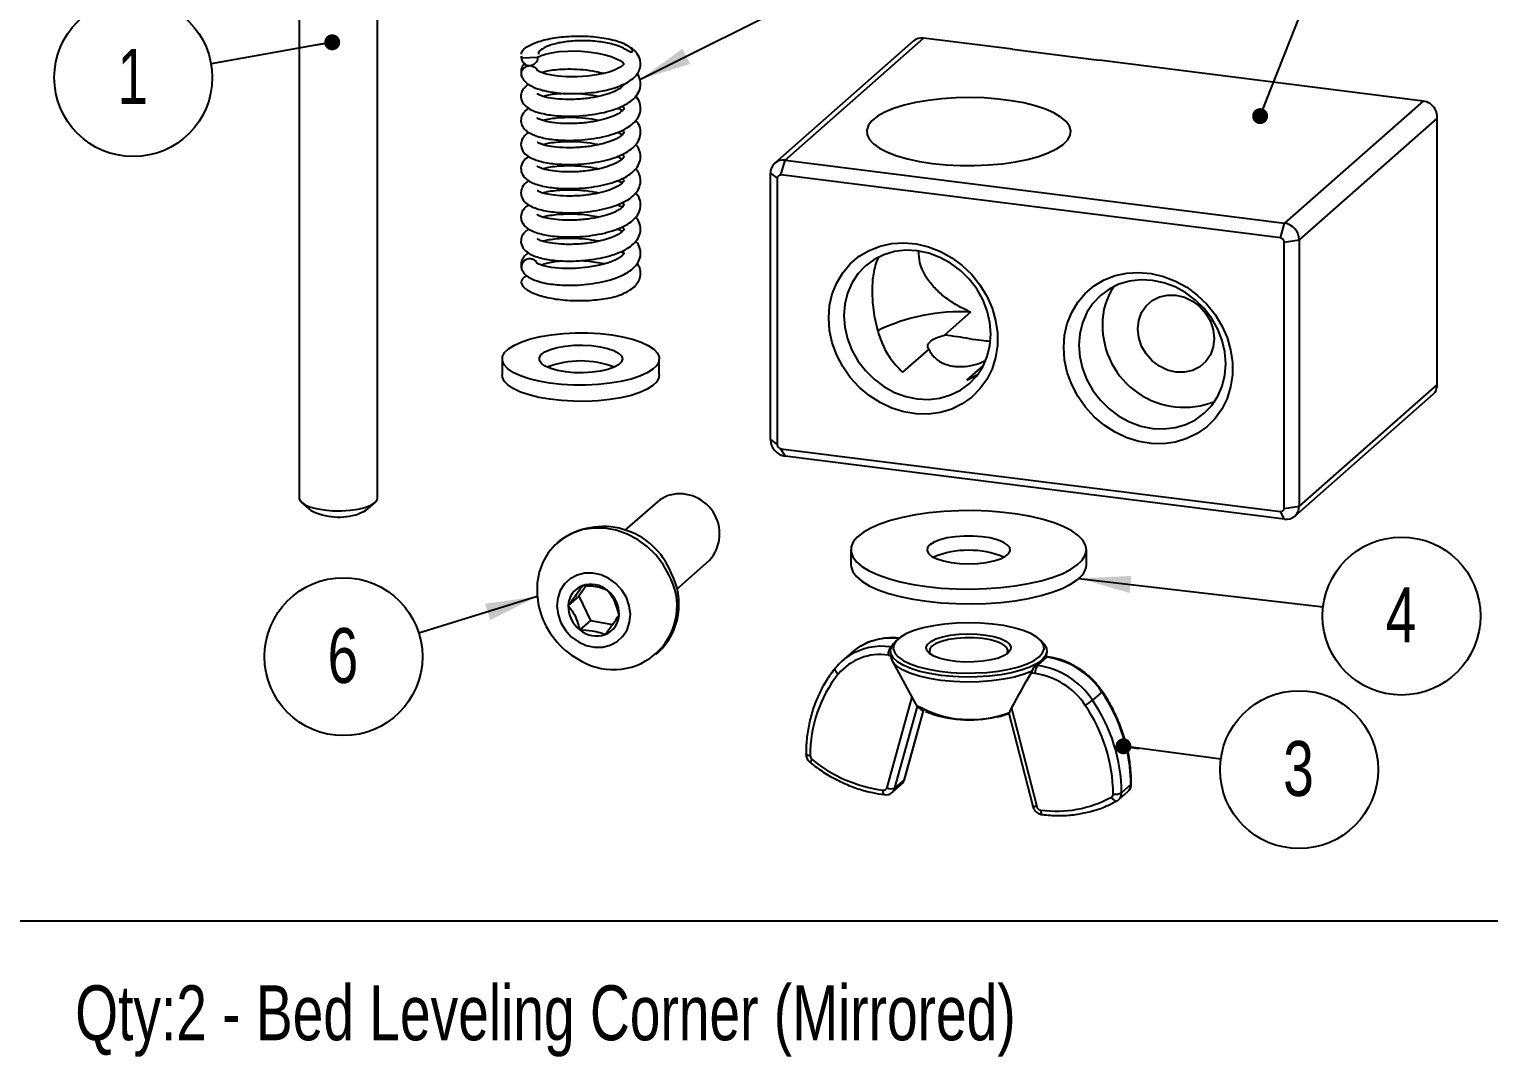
# Model space of a CAD drawing. Header units: millimetres. Extents: x 0 to 279, y 0 to 216.
# Drawn here: x 66.8 to 159.7, y 110.1 to 175.6 of the extents above; entities that cross this region are included whole.
import ezdxf

# ---------------------------------------------------------------- set-up
doc = ezdxf.new("R2010")
doc.units = ezdxf.units.MM
doc.layers.add('TITLE_BLOCK_BORDER', color=7, linetype='Continuous')
doc.styles.add('SLDTEXTSTYLE0', font='TXT', dxfattribs={"width": 0.75})
doc.dimstyles.new('SLDDIMSTYLE0', dxfattribs={"dimtxt": 0.18, "dimasz": 1.016, "dimexe": 0, "dimexo": 0.0625, "dimgap": 0, "dimtad": 0, "dimtih": 1, "dimtoh": 1, "dimdec": 0, "dimrnd": 1e-09, "dimzin": 0, "dimdsep": 46, "dimtxsty": 'Standard', "dimblk1": 'DOT', "dimblk2": 'DOT', "dimsah": 1, "dimcen": 0.09, "dimadec": 0, "dimazin": 0, "dimtfac": 1.016, "dimtdec": 0, "dimtofl": 0, "dimtmove": 0, "dimatfit": 3, "dimldrblk": 'DOT', "dimfxl": 1, "dimfrac": 2, "dimtolj": 1, "dimtzin": 0, "dimarcsym": 0})
doc.dimstyles.new('SLDDIMSTYLE1', dxfattribs={"dimtxt": 0.18, "dimasz": 3.302, "dimexe": 0, "dimexo": 0.0625, "dimgap": 0, "dimtad": 0, "dimtih": 1, "dimtoh": 1, "dimdec": 0, "dimrnd": 1e-09, "dimzin": 0, "dimdsep": 46, "dimtxsty": 'Standard', "dimsah": 1, "dimcen": 0.09, "dimadec": 0, "dimazin": 0, "dimtfac": 3.302, "dimtdec": 0, "dimtofl": 0, "dimtmove": 0, "dimatfit": 3, "dimfxl": 1, "dimfrac": 2, "dimtolj": 1, "dimtzin": 0, "dimarcsym": 0})

# ---------------------------------------------------------------- blocks, each defined once
blk = doc.blocks.new('SW_NOTE_71')
at = {"layer": 'TITLE_BLOCK_BORDER', "color": 0}
blk.add_circle((-4.953, -0.879), 5.031, dxfattribs=at)
at = {"layer": 'TITLE_BLOCK_BORDER', "color": 0, "insert": (-4.988, 0.945), "char_height": 3.5, "attachment_point": 2, "style": 'SLDTEXTSTYLE0'}
blk.add_mtext('1', dxfattribs=at)
blk = doc.blocks.new('_DOT')
at = {"color": 0, "linetype": 'ByBlock', "lineweight": -2}
blk.add_line((-0.5, 0), (-1, 0), dxfattribs=at)
at = {"color": 0, "linetype": 'ByBlock', "const_width": 0.5}
blk.add_lwpolyline([(-0.25, 0, 1), (0.25, 0, 1)], format="xyb", close=True, dxfattribs=at)
blk = doc.blocks.new('SW_NOTE_78')
at = {"layer": 'TITLE_BLOCK_BORDER', "color": 0}
blk.add_circle((4.987, -0.663), 5.031, dxfattribs=at)
at = {"layer": 'TITLE_BLOCK_BORDER', "color": 0, "insert": (4.951, 1.16), "char_height": 3.5, "attachment_point": 2, "style": 'SLDTEXTSTYLE0'}
blk.add_mtext('3', dxfattribs=at)
blk = doc.blocks.new('SW_NOTE_79')
at = {"layer": 'TITLE_BLOCK_BORDER', "color": 0}
blk.add_circle((4.997, -0.584), 5.031, dxfattribs=at)
at = {"layer": 'TITLE_BLOCK_BORDER', "color": 0, "insert": (4.961, 1.24), "char_height": 3.5, "attachment_point": 2, "style": 'SLDTEXTSTYLE0'}
blk.add_mtext('4', dxfattribs=at)
blk = doc.blocks.new('SW_NOTE_80')
at = {"layer": 'TITLE_BLOCK_BORDER', "color": 0}
blk.add_circle((-4.804, -1.492), 5.031, dxfattribs=at)
at = {"layer": 'TITLE_BLOCK_BORDER', "color": 0, "insert": (-4.84, 0.332), "char_height": 3.5, "attachment_point": 2, "style": 'SLDTEXTSTYLE0'}
blk.add_mtext('6', dxfattribs=at)

msp = doc.modelspace()

# ---------------------------------------------------------------- linework, layer by layer
at = {"color": 7, "linetype": 'Continuous', "lineweight": 25}
for p, q in [((83.958, 184.81), (83.958, 145.742)), ((88.958, 145.742), (88.958, 184.81)), ((123.067, 174.836), (114.246, 167.057)), ((114.907, 167.25), (123.729, 175.029)), ((129.388, 174.316), (123.729, 175.029)), ((98.109, 173.887), (98.113, 173.807)), ((98.111, 173.772), (98.119, 173.888)), ((99.179, 173.882), (99.17, 173.814)), ((129.388, 174.316), (134.907, 173.621)), ((98.111, 173.772), (99.17, 173.814)), ((98.117, 173.744), (98.121, 173.677)), ((155.533, 171.022), (134.907, 173.621)), ((104.533, 171.951), (104.421, 172.002)), ((155.533, 171.022), (146.711, 163.243)), ((156.433, 169.93), (147.647, 162.182)), ((156.433, 152.96), (156.433, 169.93)), ((104.515, 167.318), (104.195, 167.478)), ((113.972, 166.425), (114.408, 166.102)), ((113.972, 149.454), (113.972, 166.425)), ((114.642, 166.309), (114.907, 167.25)), ((114.907, 167.25), (146.711, 163.243)), ((114.408, 166.102), (114.408, 149.132)), ((146.446, 162.302), (114.642, 166.309)), ((146.446, 162.302), (146.711, 163.243)), ((146.68, 162.036), (147.647, 162.182)), ((146.68, 145.066), (146.68, 162.036)), ((147.647, 162.182), (147.647, 145.211)), ((104.635, 161.314), (104.432, 161.418)), ((126.723, 157.569), (125.059, 156.101)), ((96.895, 154.585), (96.895, 153.548)), ((106.895, 153.548), (106.895, 154.585)), ((124.057, 155.217), (122.393, 153.75)), ((126.47, 153.236), (127.535, 154.176)), ((126.47, 153.236), (127.152, 153.599)), ((156.433, 152.96), (147.647, 145.211)), ((147.373, 144.579), (156.194, 152.359)), ((113.972, 149.454), (114.408, 149.132)), ((114.642, 148.867), (146.446, 144.86)), ((114.907, 148.393), (114.642, 148.867)), ((146.711, 144.386), (114.907, 148.393)), ((84.12, 145.447), (84.681, 144.952)), ((88.235, 144.952), (88.797, 145.447)), ((106.771, 145.494), (104.705, 143.672)), ((146.68, 145.066), (147.647, 145.211)), ((146.711, 144.386), (146.446, 144.86)), ((100.545, 143.004), (100.4, 142.875)), ((119.096, 142.425), (119.096, 141.482)), ((134.096, 141.482), (134.096, 142.425)), ((108.012, 139.922), (110.079, 141.744)), ((101.778, 139.479), (101.097, 138.878)), ((102.233, 140.123), (101.778, 139.479)), ((101.778, 139.479), (102.509, 137.929)), ((102.509, 137.929), (101.828, 137.329)), ((102.509, 137.929), (103.926, 137.671)), ((122.005, 136.651), (121.839, 136.473)), ((131.354, 136.473), (131.188, 136.651)), ((106.683, 135.75), (106.829, 135.879)), ((119.128, 135.863), (118.539, 135.344)), ((121.617, 135.929), (121.647, 135.601)), ((131.547, 135.614), (131.576, 135.929)), ((121.724, 135.358), (123.213, 132.611)), ((130.89, 135.076), (130.979, 135.065)), ((131.568, 135.584), (130.979, 135.065)), ((131.568, 135.584), (131.48, 135.596)), ((131.62, 135.605), (131.504, 135.62)), ((130.65, 134.704), (130.569, 134.575)), ((130.832, 134.542), (130.569, 134.575)), ((135.075, 133.362), (134.486, 132.842)), ((122.519, 127.812), (123.715, 132.162)), ((129.151, 132.011), (130.673, 126.096)), ((129.317, 132.338), (130.929, 126.07)), ((121.736, 126.981), (122.325, 127.501)), ((122.493, 127.773), (121.904, 127.254)), ((136.928, 127.468), (136.339, 126.949)), ((121.725, 126.972), (121.736, 126.981)), ((136.149, 126.51), (136.738, 127.029))]:
    msp.add_line(p, q, dxfattribs=at)
at = {"color": 8, "linetype": 'Continuous', "lineweight": 25}
for p, q in [((121.477, 135.72), (121.638, 135.7)), ((121.731, 136.337), (121.625, 136.243)), ((121.675, 136.237), (121.625, 136.243)), ((122.971, 133.057), (121.38, 127.273)), ((121.904, 127.254), (123.332, 132.446)), ((123.702, 132.169), (122.493, 127.773))]:
    msp.add_line(p, q, dxfattribs=at)
at = {"color": 7, "linetype": 'Continuous', "lineweight": 25, "flags": 128}
for points in [[(99.171, 173.821), (99.201, 173.836), (99.376, 173.92), (99.657, 174.014), (100.038, 174.101), (100.513, 174.169), (101.072, 174.209), (101.698, 174.211), (102.361, 174.166), (102.964, 174.081), (103.455, 173.974), (103.832, 173.86), (104.394, 173.604), (104.567, 173.472), (104.631, 173.399), (104.639, 173.393), (104.627, 173.371), (104.558, 173.292), (104.365, 173.15), (104.048, 172.993), (103.693, 172.866), (103.341, 172.77), (102.906, 172.681), (102.344, 172.604), (101.662, 172.56), (100.988, 172.566), (100.452, 172.609), (100.173, 172.647), (99.954, 172.686), (99.723, 172.737), (99.323, 172.867), (99.168, 172.951), (99.095, 173.042), (99.095, 173.042)], [(124.298, 167.046), (125.167, 166.959), (126.063, 166.914), (126.97, 166.91), (127.87, 166.948), (128.744, 167.028), (129.577, 167.148), (130.352, 167.305), (131.054, 167.496), (131.669, 167.718), (132.185, 167.967), (132.593, 168.237), (132.884, 168.523), (133.052, 168.82), (133.095, 169.122), (133.011, 169.423), (132.803, 169.717), (132.473, 169.999), (132.03, 170.262), (131.48, 170.503), (130.836, 170.716), (130.108, 170.896), (129.313, 171.041), (128.465, 171.148), (127.58, 171.215), (126.676, 171.24), (125.771, 171.222), (124.882, 171.163), (124.026, 171.063), (123.22, 170.924), (122.48, 170.75), (121.82, 170.543), (121.253, 170.307), (120.79, 170.047), (120.44, 169.768), (120.21, 169.476), (120.104, 169.175), (120.124, 168.873), (120.271, 168.575), (120.54, 168.286), (120.928, 168.013), (121.426, 167.76), (122.024, 167.533), (122.711, 167.336), (123.475, 167.173), (124.298, 167.046)], [(117.682, 157.205), (117.74, 157.987), (117.91, 158.738), (118.191, 159.442), (118.575, 160.083), (119.055, 160.649), (119.62, 161.127), (120.259, 161.507), (120.957, 161.781), (121.7, 161.943), (122.473, 161.99), (123.257, 161.92), (124.038, 161.735), (124.798, 161.439), (125.52, 161.038), (126.191, 160.542), (126.794, 159.959), (127.318, 159.304), (127.751, 158.589), (128.085, 157.831), (128.311, 157.044), (128.425, 156.247), (128.425, 155.455), (128.311, 154.687), (128.085, 153.957), (127.751, 153.283), (127.318, 152.677), (126.794, 152.154), (126.191, 151.724), (125.52, 151.396), (124.798, 151.177), (124.038, 151.073), (123.257, 151.085), (122.473, 151.212), (121.7, 151.453), (120.957, 151.803), (120.259, 152.252), (119.62, 152.793), (119.055, 153.414), (118.575, 154.101), (118.191, 154.839), (117.91, 155.614), (117.74, 156.408), (117.682, 157.205)], [(104.534, 161.468), (104.543, 161.461), (104.625, 161.357), (104.638, 161.323), (104.629, 161.292), (104.558, 161.199), (104.379, 161.051), (104.087, 160.887), (103.659, 160.716), (103.08, 160.555), (102.362, 160.428), (101.541, 160.357), (100.724, 160.358), (100.031, 160.422), (99.523, 160.52), (99.226, 160.618), (99.158, 160.645), (99.13, 160.667), (99.13, 160.667)], [(118.649, 157.35), (118.707, 156.605), (118.878, 155.864), (119.159, 155.146), (119.542, 154.467), (120.019, 153.844), (120.577, 153.293), (121.203, 152.828), (121.881, 152.46), (122.594, 152.197), (123.326, 152.047), (124.058, 152.013), (124.771, 152.095), (125.449, 152.293), (126.075, 152.601), (126.633, 153.011), (127.11, 153.513), (127.493, 154.096), (127.774, 154.744), (127.946, 155.441), (128.003, 156.172), (127.946, 156.916), (127.774, 157.657), (127.493, 158.376), (127.11, 159.055), (126.633, 159.677), (126.075, 160.228), (125.449, 160.694), (124.771, 161.062), (124.058, 161.325), (123.326, 161.475), (122.594, 161.509), (121.881, 161.426), (121.203, 161.229), (120.577, 160.921), (120.019, 160.511), (119.542, 160.008), (119.159, 159.426), (118.878, 158.778), (118.707, 158.08), (118.649, 157.35)], [(132.649, 155.319), (132.706, 156.101), (132.877, 156.852), (133.157, 157.556), (133.542, 158.198), (134.022, 158.764), (134.587, 159.242), (135.226, 159.622), (135.924, 159.896), (136.667, 160.058), (137.439, 160.104), (138.224, 160.034), (139.005, 159.849), (139.764, 159.553), (140.487, 159.153), (141.157, 158.656), (141.761, 158.074), (142.285, 157.418), (142.718, 156.704), (143.051, 155.945), (143.278, 155.159), (143.392, 154.361), (143.392, 153.57), (143.278, 152.801), (143.051, 152.072), (142.718, 151.397), (142.285, 150.792), (141.761, 150.268), (141.157, 149.838), (140.487, 149.51), (139.764, 149.292), (139.005, 149.187), (138.224, 149.199), (137.439, 149.327), (136.667, 149.568), (135.924, 149.917), (135.226, 150.367), (134.587, 150.908), (134.022, 151.528), (133.542, 152.215), (133.157, 152.954), (132.877, 153.728), (132.706, 154.522), (132.649, 155.319)], [(133.616, 155.464), (133.673, 154.72), (133.845, 153.979), (134.125, 153.26), (134.509, 152.581), (134.986, 151.959), (135.544, 151.408), (136.169, 150.942), (136.847, 150.574), (137.561, 150.311), (138.293, 150.161), (139.024, 150.127), (139.738, 150.21), (140.416, 150.407), (141.042, 150.715), (141.6, 151.125), (142.077, 151.628), (142.46, 152.21), (142.741, 152.858), (142.912, 153.556), (142.97, 154.286), (142.912, 155.031), (142.741, 155.771), (142.46, 156.49), (142.077, 157.169), (141.6, 157.792), (141.042, 158.343), (140.416, 158.808), (139.738, 159.176), (139.024, 159.439), (138.293, 159.589), (137.561, 159.623), (136.847, 159.541), (136.169, 159.343), (135.544, 159.035), (134.986, 158.625), (134.509, 158.123), (134.125, 157.54), (133.845, 156.892), (133.673, 156.195), (133.616, 155.464)], [(137.363, 156.507), (137.424, 157.045), (137.604, 157.54), (137.894, 157.968), (138.279, 158.308), (138.74, 158.542), (139.254, 158.658), (139.795, 158.652), (140.337, 158.522), (140.851, 158.276), (141.312, 157.926), (141.697, 157.489), (141.987, 156.988), (142.166, 156.447), (142.227, 155.894), (142.166, 155.356), (141.987, 154.861), (141.697, 154.432), (141.312, 154.093), (140.851, 153.859), (140.337, 153.742), (139.795, 153.749), (139.254, 153.879), (138.74, 154.125), (138.279, 154.475), (137.894, 154.912), (137.604, 155.413), (137.424, 155.954), (137.363, 156.507)], [(106.771, 154.954), (106.884, 154.695), (106.874, 154.434), (106.742, 154.176), (106.49, 153.928), (106.125, 153.697), (105.656, 153.487), (105.095, 153.304), (104.454, 153.153), (103.751, 153.037), (103.001, 152.96), (102.225, 152.922), (101.441, 152.925), (100.667, 152.97), (99.924, 153.053), (99.23, 153.175), (98.601, 153.331), (98.053, 153.519), (97.6, 153.732), (97.252, 153.967), (97.019, 154.216), (96.906, 154.475), (96.916, 154.737), (97.048, 154.994), (97.3, 155.242), (97.665, 155.474), (98.134, 155.683), (98.696, 155.866), (99.336, 156.017), (100.04, 156.133), (100.789, 156.21), (101.565, 156.248), (102.35, 156.245), (103.123, 156.201), (103.866, 156.117), (104.561, 155.995), (105.19, 155.839), (105.737, 155.652), (106.191, 155.438), (106.538, 155.204), (106.771, 154.954)], [(104.479, 154.781), (104.545, 154.591), (104.487, 154.401), (104.307, 154.219), (104.015, 154.055), (103.624, 153.916), (103.151, 153.807), (102.621, 153.736), (102.056, 153.703), (101.483, 153.713), (100.93, 153.762), (100.422, 153.851), (99.983, 153.974), (99.633, 154.125), (99.389, 154.298), (99.263, 154.484), (99.259, 154.675), (99.378, 154.862), (99.616, 155.036), (99.959, 155.188), (100.394, 155.313), (100.898, 155.404), (101.449, 155.456), (102.021, 155.467), (102.588, 155.438), (103.121, 155.368), (103.598, 155.262), (103.994, 155.124), (104.293, 154.961), (104.479, 154.781)], [(124.057, 155.217), (124.003, 155.341), (124.003, 155.466), (124.058, 155.589), (124.164, 155.709), (124.322, 155.822), (124.526, 155.927), (124.774, 156.02), (125.059, 156.101)], [(106.895, 153.548), (106.874, 153.397), (106.742, 153.139), (106.49, 152.891), (106.125, 152.66), (105.656, 152.45), (105.095, 152.267), (104.454, 152.116), (103.751, 152), (103.001, 151.923), (102.225, 151.885), (101.441, 151.888), (100.667, 151.932), (99.924, 152.016), (99.23, 152.138), (98.601, 152.294), (98.053, 152.482), (97.6, 152.695), (97.252, 152.93), (97.019, 153.179), (96.906, 153.438), (96.895, 153.548)], [(156.194, 152.359), (156.236, 152.399), (156.306, 152.481)], [(83.958, 145.742), (83.965, 145.678), (84.07, 145.495), (84.295, 145.324), (84.628, 145.174), (85.053, 145.053), (85.549, 144.966), (86.09, 144.918), (86.649, 144.911), (87.199, 144.946), (87.712, 145.021), (88.162, 145.132)], [(88.162, 145.132), (88.526, 145.274), (88.787, 145.439), (88.931, 145.619), (88.958, 145.742)], [(107.37, 145.856), (106.932, 145.622), (106.771, 145.494)], [(88.235, 144.952), (88.069, 144.84), (87.753, 144.713)], [(133.829, 141.763), (134.023, 142.077), (134.096, 142.396), (134.045, 142.716), (133.872, 143.032), (133.58, 143.337), (133.173, 143.627), (132.658, 143.897), (132.043, 144.144), (131.339, 144.362), (130.557, 144.548), (129.711, 144.699), (128.812, 144.813), (127.878, 144.888), (126.923, 144.923), (125.962, 144.916), (125.011, 144.869), (124.087, 144.781), (123.204, 144.655), (122.376, 144.492), (121.618, 144.295), (120.942, 144.067), (120.358, 143.813), (119.877, 143.535), (119.506, 143.24), (119.252, 142.931), (119.118, 142.614), (119.107, 142.293), (119.219, 141.975), (119.452, 141.664), (119.802, 141.366), (120.264, 141.085), (120.83, 140.826), (121.491, 140.594), (122.236, 140.391), (123.052, 140.222), (123.926, 140.089), (124.844, 139.994), (125.791, 139.94), (126.751, 139.926), (127.709, 139.953), (128.648, 140.02), (129.554, 140.128), (130.411, 140.273), (131.205, 140.453), (131.924, 140.665), (132.555, 140.907), (133.089, 141.173), (133.516, 141.46), (133.829, 141.763)], [(107.507, 140.833), (107.134, 141.495), (106.669, 142.1), (106.122, 142.633), (105.508, 143.081), (104.843, 143.43), (104.145, 143.673), (103.431, 143.803), (102.72, 143.817), (102.03, 143.714), (101.38, 143.497), (100.785, 143.172), (100.262, 142.747), (99.823, 142.233), (99.481, 141.643), (99.244, 140.993), (99.119, 140.299), (99.108, 139.58), (99.211, 138.853), (99.395, 138.226)], [(129.152, 142.191), (129.243, 142.38), (129.21, 142.571), (129.055, 142.754), (128.785, 142.923), (128.413, 143.068), (127.956, 143.183), (127.435, 143.263), (126.875, 143.304), (126.302, 143.303), (125.743, 143.261), (125.224, 143.181), (124.768, 143.065), (124.399, 142.919), (124.132, 142.75), (123.98, 142.565), (123.951, 142.375), (124.045, 142.186), (124.259, 142.009), (124.582, 141.851), (124.999, 141.72), (125.491, 141.622), (126.034, 141.562), (126.604, 141.542), (127.174, 141.563), (127.716, 141.624), (128.206, 141.723), (128.621, 141.855), (128.941, 142.014), (129.152, 142.191)], [(119.096, 141.482), (119.107, 141.351), (119.219, 141.032), (119.452, 140.722), (119.802, 140.423), (120.264, 140.142), (120.83, 139.884), (121.491, 139.651), (122.236, 139.448), (123.052, 139.279), (123.926, 139.146), (124.844, 139.051), (125.791, 138.997), (126.751, 138.983), (127.709, 139.01), (128.648, 139.078), (129.554, 139.185), (130.411, 139.33), (131.205, 139.51), (131.924, 139.723), (132.555, 139.964), (133.089, 140.231), (133.516, 140.518), (133.829, 140.821)], [(104.802, 139.384), (104.515, 139.861), (104.138, 140.275), (103.689, 140.604), (103.192, 140.831), (102.67, 140.946), (102.151, 140.942), (101.66, 140.82), (101.222, 140.586), (100.859, 140.252), (100.589, 139.833), (100.426, 139.353), (100.377, 138.833), (100.445, 138.301), (100.628, 137.784), (100.915, 137.306), (101.292, 136.892), (101.741, 136.564), (102.238, 136.336), (102.76, 136.221), (103.279, 136.225), (103.77, 136.347), (104.208, 136.581), (104.571, 136.916), (104.841, 137.334), (105.004, 137.815), (105.053, 138.334), (104.985, 138.866), (104.802, 139.384)], [(131.094, 135.609), (131.308, 135.857), (131.4, 136.113), (131.368, 136.371), (131.213, 136.623), (130.938, 136.864), (130.55, 137.088), (130.06, 137.287), (129.48, 137.458), (128.826, 137.596), (128.114, 137.696), (127.362, 137.758), (126.591, 137.778), (125.82, 137.757), (125.069, 137.695), (124.357, 137.594), (123.704, 137.456), (123.125, 137.285), (122.637, 137.085), (122.251, 136.861), (121.977, 136.62), (121.823, 136.367), (121.793, 136.109), (121.887, 135.853), (122.103, 135.606), (122.436, 135.373), (122.876, 135.161), (123.412, 134.975), (124.032, 134.82), (124.717, 134.701), (125.451, 134.619), (126.215, 134.578), (126.989, 134.579), (127.752, 134.62), (128.486, 134.702), (129.171, 134.822), (129.789, 134.977), (130.324, 135.164), (130.763, 135.376), (131.094, 135.609)], [(129.122, 135.858), (128.858, 135.684), (128.488, 135.533), (128.029, 135.413), (127.504, 135.328), (126.936, 135.283), (126.352, 135.279), (125.78, 135.318), (125.246, 135.396), (124.775, 135.511), (124.389, 135.658), (124.106, 135.828), (123.94, 136.014), (123.898, 136.208), (123.982, 136.401), (124.189, 136.583), (124.508, 136.746), (124.925, 136.882), (125.419, 136.986), (125.969, 137.051), (126.548, 137.076), (127.13, 137.058), (127.686, 136.999), (128.192, 136.902), (128.623, 136.771), (128.959, 136.611), (129.185, 136.432), (129.289, 136.24), (129.268, 136.046), (129.122, 135.858)], [(129.014, 135.775), (129.073, 135.873), (129.087, 136.06), (128.976, 136.243), (128.746, 136.413), (128.407, 136.562), (127.979, 136.682), (127.48, 136.767), (126.938, 136.813), (126.378, 136.817), (125.829, 136.78), (125.319, 136.704), (124.873, 136.591), (124.513, 136.448), (124.258, 136.282), (124.12, 136.101), (124.106, 135.914), (124.179, 135.775)], [(119.128, 135.863), (119.402, 136.083), (119.738, 136.299)], [(131.354, 136.473), (131.402, 136.418), (131.548, 136.162), (131.573, 135.902), (131.475, 135.643), (131.257, 135.393), (130.924, 135.157), (130.484, 134.942), (129.949, 134.752), (129.331, 134.592), (128.646, 134.467), (127.911, 134.378), (127.143, 134.329), (126.361, 134.321), (125.586, 134.354), (124.835, 134.427), (124.128, 134.538), (123.481, 134.684), (122.911, 134.863), (122.432, 135.068), (122.056, 135.297), (121.791, 135.542), (121.645, 135.798), (121.62, 136.058), (121.718, 136.317), (121.839, 136.473)], [(118.284, 134.501), (118.225, 134.557), (118.175, 134.615), (118.134, 134.675), (118.105, 134.732), (118.089, 134.786), (118.085, 134.834), (118.095, 134.874), (118.118, 134.904)], [(130.65, 134.704), (130.128, 134.495), (129.51, 134.317), (128.812, 134.176), (128.055, 134.075), (127.257, 134.016), (126.442, 134.002), (125.631, 134.033), (124.846, 134.108), (124.109, 134.225), (123.439, 134.381), (122.855, 134.571), (122.373, 134.79), (122.006, 135.033), (121.763, 135.293), (121.652, 135.563), (121.647, 135.601)], [(123.213, 132.611), (123.222, 132.596), (123.261, 132.537)], [(135.687, 126.665), (135.733, 126.599), (135.782, 126.54), (135.833, 126.491), (135.884, 126.454), (135.934, 126.429), (135.98, 126.419), (136.02, 126.424), (136.052, 126.442)], [(136.156, 126.517), (136.115, 126.483), (136.052, 126.442)]]:
    msp.add_lwpolyline(points, dxfattribs=at)
at = {"color": 8, "linetype": 'Continuous', "lineweight": 25, "flags": 128}
for points in [[(131.568, 135.584), (131.597, 135.602), (131.62, 135.605)], [(116.507, 129.299), (116.434, 129.311), (116.369, 129.328), (116.316, 129.348), (116.275, 129.372), (116.249, 129.397), (116.238, 129.424), (116.238, 129.429)], [(122.493, 127.773), (122.515, 127.802), (122.519, 127.812)], [(136.928, 127.468), (136.949, 127.495), (136.955, 127.518)], [(121.129, 127.11), (121.132, 127.036), (121.14, 126.97), (121.154, 126.914), (121.172, 126.871), (121.195, 126.842), (121.22, 126.828), (121.224, 126.827)], [(130.929, 126.07), (130.858, 126.062), (130.796, 126.059), (130.745, 126.062), (130.706, 126.07), (130.681, 126.083), (130.673, 126.096)], [(131.18, 125.844), (131.183, 125.77), (131.191, 125.704), (131.205, 125.648), (131.223, 125.604), (131.245, 125.575), (131.271, 125.561), (131.275, 125.561)]]:
    msp.add_lwpolyline(points, dxfattribs=at)
at = {"color": 7, "linetype": 'Continuous', "lineweight": 25}
for centre, radius, start, end in [((123.61, 174.204), 0.834, 81.84159, 130.66121), ((98.64, 173.815), 0.531, 184.67145, 359.79421), ((155.378, 169.946), 1.087, 31.38167, 81.82311), ((114.786, 166.445), 0.814, 81.39863, 181.42061), ((114.612, 166.107), 0.203, 81.39863, 181.42061), ((146.555, 162.162), 1.092, 1.05871, 81.76054), ((146.407, 162.031), 0.273, 1.05871, 81.76054), ((139.402, 156.835), 4.284, 146.65511, 180.6039), ((125.991, 145.855), 11.736, 86.4225, 116.29765), ((140.321, 156.712), 5.203, 179.14909, 291.93647), ((101.895, 148.424), 6.036, 69.18184, 110.81816), ((115.064, 149.474), 1.092, 181.05871, 261.76054), ((114.681, 149.137), 0.273, 181.05871, 261.76054), ((108.192, 143.45), 2.543, 317.88054, 108.86496), ((146.477, 145.061), 0.203, 261.39863, 1.42061), ((146.833, 145.191), 0.814, 261.39863, 1.42061), ((86.502, 148.492), 3.981, 242.77279, 288.308), ((103.311, 139.241), 4.67, 21.61714, 126.31818), ((126.596, 136.563), 5.838, 67.42746, 112.57254), ((133.095, 141.502), 1.002, 317.11713, 358.86061), ((103.975, 138.843), 4.054, 239.9412, 29.39414), ((103.877, 138.965), 4.271, 313.72749, 27.85843), ((102.495, 138.832), 1.398, 111.40658, 178.08404), ((102.532, 138.552), 1.674, 50.25214, 109.09607), ((102.461, 138.353), 1.873, 358.02526, 52.46835), ((102.969, 138.814), 1.873, 178.02526, 232.46835), ((104.362, 140.036), 5.287, 200.02683, 242.79242), ((102.936, 138.336), 1.398, 291.40658, 358.08404), ((102.898, 138.616), 1.674, 230.25214, 289.09607), ((120.966, 132.269), 3.489, 81.56441, 140.23047), ((122.296, 135.772), 0.82, 144.93094, 183.59311), ((120.943, 132.617), 3.635, 122.27398, 141.01718), ((131.65, 134.593), 0.82, 144.93094, 183.59311), ((130.184, 136.471), 1.564, 296.86409, 325.95516), ((130.264, 130.058), 5.058, 33.39927, 81.86866), ((130.853, 130.577), 5.058, 33.39927, 81.86866), ((124.724, 129.398), 8.217, 141.6066, 180.68912), ((130.18, 129.982), 4.606, 33.39927, 81.86866), ((126.302, 127.365), 10.627, 0.5558, 34.34991), ((126.643, 139.065), 7.476, 247.97962, 283.18684), ((131.797, 136.173), 4.281, 301.37538, 308.91872), ((125.614, 126.769), 10.188, 0.5558, 34.34991), ((125.712, 126.846), 10.627, 0.5558, 34.34991), ((116.809, 129.304), 0.302, 181.00052, 231.63919), ((122.335, 136.058), 9.028, 230.74105, 262.32418), ((121.164, 127.332), 0.225, 261.17655, 344.66188), ((121.662, 127.817), 0.612, 242.56963, 293.23473), ((132.178, 133.145), 7.369, 262.21273, 298.43481), ((135.574, 126.863), 0.227, 299.72935, 1.32928), ((135.955, 127.674), 0.82, 259.22613, 297.8883), ((131.224, 126.146), 0.305, 194.45414, 261.61064)]:
    msp.add_arc(centre, radius, start, end, dxfattribs=at)
at = {"color": 8, "linetype": 'Continuous', "lineweight": 25}
for centre, radius, start, end in [((121.667, 132.841), 3.959, 83.21844, 119.14781), ((121.08, 132.329), 3.952, 82.07485, 121.7142), ((135.047, 133.418), 0.0632, 296.15939, 342.95279), ((126.721, 138.496), 6.891, 239.85971, 291.08598), ((116.97, 128.733), 0.483, 136.09605, 163.11113), ((121.956, 127.917), 0.556, 311.58933, 345.03019), ((136.348, 127.459), 0.581, 312.23296, 0.90273), ((121.367, 127.397), 0.556, 311.58933, 345.03019), ((135.764, 126.937), 0.575, 313.0498, 1.14917)]:
    msp.add_arc(centre, radius, start, end, dxfattribs=at)
at = {"color": 7, "linetype": 'Continuous', "lineweight": 25}
for centre, start_param, end_param in [((155.701, 170.228), 4.147684, 4.745094), ((155.701, 153.258), 3.550273, 4.147684)]:
    msp.add_ellipse(centre, major_axis=(-0.391, 0.956), ratio=0.646291, start_param=start_param, end_param=end_param, dxfattribs=at)
for points, knots in [([(98.128, 174.011), (98.127, 174.049), (98.124, 174.208), (98.456, 174.494), (99.147, 174.825), (100.203, 175.067), (101.424, 175.179), (102.676, 175.148), (103.806, 174.981), (104.535, 174.748), (104.936, 174.525), (105.124, 174.353), (105.185, 174.22), (105.163, 174.147), (105.137, 174.13), (105.123, 174.126), (105.113, 174.125), (105.1, 174.125), (105.084, 174.127), (105.045, 174.138), (104.944, 174.192), (104.764, 174.311), (104.434, 174.475), (103.875, 174.665), (103.065, 174.822), (102.034, 174.884), (101.023, 174.827), (100.149, 174.663), (99.523, 174.416), (99.198, 174.181), (99.195, 174.039), (99.195, 174.003)], [0, 0, 0, 0, 0.018474, 0.075305, 0.142467, 0.20866, 0.274874, 0.340219, 0.40463, 0.467699, 0.497466, 0.528306, 0.554547, 0.561105, 0.56275, 0.563353, 0.563962, 0.564494, 0.56525, 0.566713, 0.572498, 0.595338, 0.630327, 0.666421, 0.721455, 0.776565, 0.829786, 0.881521, 0.932474, 0.982873, 1, 1, 1, 1]), ([(98.184, 172.489), (98.244, 172.395), (98.358, 172.219), (98.664, 172.01), (98.989, 171.857), (99.317, 171.745), (99.628, 171.665), (99.949, 171.603), (100.37, 171.541), (100.974, 171.491), (101.745, 171.486), (102.507, 171.542), (103.145, 171.635), (103.664, 171.746), (104.139, 171.882), (104.617, 172.068), (105.049, 172.306), (105.376, 172.581), (105.604, 172.896), (105.729, 173.279), (105.685, 173.72), (105.448, 174.116), (105.07, 174.469), (104.686, 174.641), (104.462, 174.74)], [0, 0, 0, 0, 0.053278, 0.099933, 0.138908, 0.170233, 0.200741, 0.225534, 0.254435, 0.305625, 0.366025, 0.423428, 0.47134, 0.509799, 0.547965, 0.593266, 0.645343, 0.693631, 0.734654, 0.777612, 0.830347, 0.883217, 0.932045, 1, 1, 1, 1]), ([(98.307, 173.397), (98.267, 173.351), (98.152, 173.219), (98.055, 172.926), (98.118, 172.682), (98.151, 172.551)], [0, 0, 0, 0, 0.197884, 0.57027, 1, 1, 1, 1]), ([(98.189, 172.492), (98.171, 172.519), (98.123, 172.595), (98.102, 172.743), (98.128, 172.909), (98.205, 173.055), (98.325, 173.175), (98.474, 173.257), (98.587, 173.27), (98.637, 173.276)], [0, 0, 0, 0, 0.092479, 0.250209, 0.407939, 0.557529, 0.69311, 0.864524, 1, 1, 1, 1]), ([(98.637, 173.276), (98.687, 173.274), (98.801, 173.27), (98.948, 173.199), (99.049, 173.117), (99.079, 173.059), (99.087, 173.044)], [0, 0, 0, 0, 0.276981, 0.62744, 0.904637, 1, 1, 1, 1]), ([(99.405, 172.84), (99.464, 172.859), (99.615, 172.909), (100.01, 172.989), (100.565, 173.052), (101.266, 173.074), (102.051, 173.031), (102.791, 172.933), (103.201, 172.825), (103.376, 172.779)], [0, 0, 0, 0, 0.083012, 0.213703, 0.359075, 0.51894, 0.692841, 0.869266, 1, 1, 1, 1]), ([(98.577, 172.087), (98.52, 172.05), (98.394, 171.97), (98.237, 171.803), (98.121, 171.589), (98.077, 171.366), (98.101, 171.062), (98.305, 170.737), (98.629, 170.509), (99.132, 170.29), (99.773, 170.146), (100.507, 170.07), (101.142, 170.047), (101.861, 170.069), (102.63, 170.148), (103.384, 170.289), (104.065, 170.484), (104.64, 170.724), (105.096, 171.002), (105.445, 171.329), (105.687, 171.752), (105.726, 172.232), (105.625, 172.591), (105.495, 172.738), (105.481, 172.754)], [0, 0, 0, 0, 0.024976, 0.05493, 0.084678, 0.105477, 0.131184, 0.184315, 0.234263, 0.28146, 0.367219, 0.410453, 0.457689, 0.509004, 0.564507, 0.621597, 0.676797, 0.730256, 0.782157, 0.832614, 0.882786, 0.937587, 0.993256, 1, 1, 1, 1]), ([(104.637, 172.095), (104.637, 172.094), (104.641, 172.084), (104.636, 172.079), (104.594, 171.997), (104.441, 171.855), (104.149, 171.677), (103.711, 171.492), (103.094, 171.315), (102.289, 171.174), (101.369, 171.106), (100.511, 171.13), (99.866, 171.217), (99.467, 171.316), (99.248, 171.401), (99.146, 171.453), (99.121, 171.474), (99.124, 171.464), (99.124, 171.463)], [0, 0, 0, 0, 0.005754, 0.0533, 0.115958, 0.180681, 0.243316, 0.313858, 0.396622, 0.491595, 0.598514, 0.707342, 0.79784, 0.869249, 0.921659, 0.956879, 0.995749, 1, 1, 1, 1]), ([(98.592, 170.557), (98.572, 170.547), (98.474, 170.496), (98.338, 170.375), (98.169, 170.167), (98.05, 169.832), (98.14, 169.402), (98.434, 169.092), (98.776, 168.897), (99.195, 168.745), (99.658, 168.637), (100.17, 168.562), (100.753, 168.517), (101.424, 168.511), (102.171, 168.555), (102.942, 168.66), (103.673, 168.824), (104.312, 169.037), (104.84, 169.294), (105.249, 169.588), (105.559, 169.949), (105.735, 170.406), (105.678, 170.895), (105.533, 171.207), (105.408, 171.325), (105.408, 171.325)], [0, 0, 0, 0, 0.00769, 0.038818, 0.067206, 0.101468, 0.152549, 0.203347, 0.251455, 0.296679, 0.339164, 0.38007, 0.424201, 0.472304, 0.52446, 0.580449, 0.635864, 0.689468, 0.741427, 0.791903, 0.841033, 0.891829, 0.947369, 0.999683, 1, 1, 1, 1]), ([(99.471, 171.323), (99.482, 171.327), (99.571, 171.358), (99.864, 171.423), (100.293, 171.489), (100.645, 171.506), (100.806, 171.513)], [0, 0, 0, 0, 0.043685, 0.353375, 0.705378, 1, 1, 1, 1]), ([(101.795, 171.5), (102.045, 171.48), (102.481, 171.445), (102.876, 171.358), (103.044, 171.321)], [0, 0, 0, 0, 0.575668, 1, 1, 1, 1]), ([(104.534, 170.695), (104.552, 170.678), (104.61, 170.626), (104.63, 170.581), (104.64, 170.553), (104.639, 170.553), (104.62, 170.497), (104.52, 170.381), (104.285, 170.212), (103.907, 170.028), (103.367, 169.846), (102.636, 169.686), (101.744, 169.583), (100.838, 169.572), (100.096, 169.639), (99.602, 169.738), (99.32, 169.83), (99.175, 169.898), (99.128, 169.93), (99.128, 169.923), (99.128, 169.92)], [0, 0, 0, 0, 0.018773, 0.059537, 0.098035, 0.136888, 0.187557, 0.246104, 0.302468, 0.361097, 0.430414, 0.510623, 0.601595, 0.700912, 0.788406, 0.858931, 0.912474, 0.949286, 0.980269, 1, 1, 1, 1]), ([(104.538, 170.416), (104.533, 170.419), (104.435, 170.474), (104.314, 170.515), (104.2, 170.555)], [0, 0, 0, 0, 0.054921, 1, 1, 1, 1]), ([(98.596, 169.019), (98.545, 168.989), (98.423, 168.916), (98.269, 168.764), (98.109, 168.509), (98.051, 168.123), (98.247, 167.717), (98.566, 167.467), (98.939, 167.291), (99.515, 167.116), (100.211, 167.01), (101.014, 166.971), (101.719, 166.983), (102.484, 167.051), (103.246, 167.181), (103.945, 167.366), (104.54, 167.598), (105.02, 167.87), (105.386, 168.184), (105.653, 168.588), (105.739, 169.063), (105.633, 169.498), (105.453, 169.708), (105.388, 169.784)], [0, 0, 0, 0, 0.021203, 0.051156, 0.079324, 0.121272, 0.17394, 0.223456, 0.270365, 0.31438, 0.397321, 0.44301, 0.492698, 0.546485, 0.602792, 0.657403, 0.710265, 0.761558, 0.811385, 0.860311, 0.913178, 0.968559, 1, 1, 1, 1]), ([(99.478, 169.785), (99.547, 169.805), (99.721, 169.857), (100.132, 169.929), (100.704, 169.983), (101.419, 169.994), (102.2, 169.936), (102.769, 169.86), (103.019, 169.793), (103.04, 169.788)], [0, 0, 0, 0, 0.094611, 0.239921, 0.403624, 0.585493, 0.784923, 0.982042, 1, 1, 1, 1]), ([(98.58, 167.478), (98.579, 167.477), (98.423, 167.399), (98.244, 167.224), (98.061, 166.828), (98.101, 166.402), (98.374, 166.061), (98.706, 165.853), (99.111, 165.693), (99.566, 165.578), (100.068, 165.497), (100.635, 165.446), (101.29, 165.431), (102.025, 165.465), (102.797, 165.558), (103.541, 165.711), (104.2, 165.916), (104.75, 166.166), (105.18, 166.452), (105.509, 166.796), (105.716, 167.238), (105.707, 167.726), (105.566, 168.076), (105.421, 168.221), (105.399, 168.243)], [0, 0, 0, 0, 0.000227, 0.060865, 0.092404, 0.14149, 0.192986, 0.241585, 0.287375, 0.330385, 0.37127, 0.414721, 0.462141, 0.513607, 0.569172, 0.625036, 0.679051, 0.731381, 0.782197, 0.831569, 0.881547, 0.936538, 0.990135, 1, 1, 1, 1]), ([(104.533, 169.161), (104.538, 169.158), (104.592, 169.115), (104.618, 169.062), (104.64, 169.02), (104.638, 169.016), (104.634, 168.989), (104.575, 168.898), (104.397, 168.745), (104.077, 168.564), (103.609, 168.38), (102.954, 168.207), (102.117, 168.077), (101.195, 168.026), (100.369, 168.066), (99.773, 168.158), (99.414, 168.257), (99.221, 168.336), (99.135, 168.385), (99.128, 168.386), (99.125, 168.386)], [0, 0, 0, 0, 0.003623, 0.046573, 0.085529, 0.123248, 0.168012, 0.225272, 0.282421, 0.338492, 0.403235, 0.478835, 0.565256, 0.662218, 0.756301, 0.833531, 0.893809, 0.937266, 0.967494, 1, 1, 1, 1]), ([(99.478, 168.246), (99.504, 168.255), (99.617, 168.293), (99.943, 168.361), (100.453, 168.426), (101.115, 168.458), (101.88, 168.429), (102.558, 168.356), (102.922, 168.27), (103.041, 168.243)], [0, 0, 0, 0, 0.042345, 0.179682, 0.335405, 0.509342, 0.701076, 0.902676, 1, 1, 1, 1]), ([(104.522, 168.862), (104.465, 168.9), (104.374, 168.96), (104.249, 169.001), (104.204, 169.015)], [0, 0, 0, 0, 0.6361711, 1, 1, 1, 1]), ([(104.539, 167.614), (104.56, 167.593), (104.617, 167.537), (104.633, 167.496), (104.639, 167.475), (104.639, 167.47), (104.61, 167.403), (104.486, 167.274), (104.224, 167.1), (103.818, 166.916), (103.243, 166.736), (102.476, 166.584), (101.568, 166.497), (100.682, 166.502), (99.983, 166.579), (99.535, 166.679), (99.285, 166.768), (99.159, 166.83), (99.124, 166.855), (99.127, 166.846), (99.127, 166.843)], [0, 0, 0, 0, 0.025301, 0.065387, 0.103717, 0.143981, 0.19751, 0.255864, 0.311926, 0.372525, 0.444016, 0.526406, 0.619516, 0.718434, 0.802874, 0.870314, 0.920783, 0.954706, 0.987393, 1, 1, 1, 1]), ([(98.597, 165.942), (98.56, 165.921), (98.38, 165.82), (98.163, 165.583), (98.044, 165.128), (98.194, 164.704), (98.504, 164.428), (98.966, 164.191), (99.583, 164.025), (100.288, 163.934), (100.89, 163.896), (101.579, 163.9), (102.338, 163.957), (103.106, 164.074), (103.82, 164.25), (104.437, 164.474), (104.939, 164.739), (105.324, 165.042), (105.613, 165.426), (105.74, 165.892), (105.662, 166.361), (105.474, 166.604), (105.394, 166.708)], [0, 0, 0, 0, 0.01534, 0.073554, 0.111871, 0.164256, 0.214279, 0.261696, 0.347831, 0.389068, 0.434035, 0.482995, 0.536039, 0.592345, 0.647338, 0.700547, 0.752147, 0.802253, 0.851059, 0.902894, 0.958562, 1, 1, 1, 1]), ([(99.472, 166.708), (99.565, 166.733), (99.772, 166.791), (100.23, 166.864), (100.831, 166.912), (101.563, 166.91), (102.338, 166.849), (102.819, 166.754), (103.043, 166.71)], [0, 0, 0, 0, 0.1208, 0.269505, 0.436544, 0.621642, 0.82319, 1, 1, 1, 1]), ([(104.532, 166.082), (104.544, 166.072), (104.6, 166.025), (104.628, 165.967), (104.641, 165.935), (104.64, 165.927), (104.573, 165.811), (104.347, 165.635), (104, 165.452), (103.499, 165.269), (102.808, 165.101), (101.943, 164.983), (101.025, 164.95), (100.236, 165.004), (99.688, 165.1), (99.367, 165.196), (99.197, 165.271), (99.131, 165.311), (99.129, 165.308), (99.127, 165.306)], [0, 0, 0, 0, 0.011056, 0.052854, 0.104188, 0.159561, 0.235181, 0.291989, 0.348964, 0.4158, 0.493498, 0.581981, 0.680522, 0.771491, 0.845576, 0.902719, 0.943105, 0.973186, 1, 1, 1, 1]), ([(104.537, 165.795), (104.501, 165.815), (104.403, 165.869), (104.283, 165.909), (104.208, 165.935)], [0, 0, 0, 0, 0.372891, 1, 1, 1, 1]), ([(98.589, 164.402), (98.526, 164.361), (98.394, 164.277), (98.232, 164.103), (98.081, 163.819), (98.071, 163.408), (98.314, 163.035), (98.639, 162.811), (99.144, 162.593), (99.785, 162.451), (100.521, 162.376), (101.159, 162.354), (101.881, 162.377), (102.652, 162.458), (103.405, 162.601), (104.083, 162.797), (104.656, 163.039), (105.108, 163.318), (105.454, 163.646), (105.69, 164.071), (105.728, 164.554), (105.598, 164.945), (105.434, 165.12), (105.39, 165.167)], [0, 0, 0, 0, 0.027239, 0.056624, 0.086138, 0.132268, 0.184385, 0.233343, 0.279583, 0.363753, 0.406414, 0.453029, 0.503675, 0.55846, 0.614633, 0.668928, 0.721503, 0.772535, 0.822059, 0.871312, 0.925292, 0.979919, 1, 1, 1, 1]), ([(104.535, 164.543), (104.563, 164.514), (104.63, 164.443), (104.638, 164.4), (104.642, 164.401), (104.61, 164.32), (104.446, 164.166), (104.158, 163.988), (103.723, 163.804), (103.111, 163.626), (102.311, 163.484), (101.393, 163.413), (100.532, 163.435), (99.88, 163.521), (99.475, 163.62), (99.252, 163.706), (99.147, 163.758), (99.12, 163.784), (99.125, 163.77), (99.125, 163.768)], [0, 0, 0, 0, 0.036084, 0.088297, 0.140075, 0.211198, 0.269021, 0.324811, 0.387311, 0.460674, 0.544889, 0.639731, 0.736874, 0.817908, 0.88199, 0.929194, 0.960901, 0.995239, 1, 1, 1, 1]), ([(99.48, 165.169), (99.525, 165.183), (99.665, 165.228), (100.029, 165.298), (100.568, 165.358), (101.255, 165.381), (102.03, 165.339), (102.655, 165.263), (102.964, 165.186), (103.034, 165.168)], [0, 0, 0, 0, 0.066629, 0.207849, 0.367457, 0.545265, 0.740782, 0.94118, 1, 1, 1, 1]), ([(98.593, 162.864), (98.571, 162.852), (98.471, 162.8), (98.333, 162.677), (98.165, 162.466), (98.049, 162.126), (98.146, 161.697), (98.444, 161.392), (98.787, 161.2), (99.206, 161.049), (99.67, 160.942), (100.183, 160.867), (100.768, 160.824), (101.442, 160.818), (102.191, 160.864), (102.963, 160.97), (103.692, 161.136), (104.329, 161.351), (104.854, 161.61), (105.259, 161.904), (105.567, 162.268), (105.733, 162.723), (105.69, 163.221), (105.498, 163.499), (105.406, 163.633)], [0, 0, 0, 0, 0.008797, 0.039829, 0.068132, 0.102907, 0.154228, 0.204849, 0.252751, 0.297794, 0.340152, 0.38108, 0.425336, 0.473581, 0.525897, 0.581996, 0.637394, 0.690973, 0.742901, 0.793315, 0.842267, 0.893046, 0.948601, 1, 1, 1, 1]), ([(99.469, 163.629), (99.479, 163.633), (99.565, 163.663), (99.854, 163.729), (100.329, 163.798), (100.963, 163.839), (101.711, 163.825), (102.442, 163.757), (102.869, 163.666), (103.043, 163.628)], [0, 0, 0, 0, 0.016449, 0.149846, 0.301405, 0.471175, 0.658818, 0.860504, 1, 1, 1, 1]), ([(104.533, 164.258), (104.439, 164.307), (104.337, 164.36), (104.214, 164.4), (104.204, 164.403)], [0, 0, 0, 0, 0.920317, 1, 1, 1, 1]), ([(104.534, 163.002), (104.551, 162.987), (104.621, 162.924), (104.635, 162.87), (104.641, 162.863), (104.629, 162.818), (104.524, 162.691), (104.292, 162.523), (103.917, 162.339), (103.382, 162.157), (102.656, 161.996), (101.767, 161.892), (100.861, 161.878), (100.113, 161.943), (99.612, 162.042), (99.325, 162.135), (99.178, 162.203), (99.126, 162.239), (99.13, 162.227), (99.132, 162.222)], [0, 0, 0, 0, 0.017835, 0.071619, 0.122209, 0.186094, 0.24475, 0.301193, 0.359527, 0.428447, 0.508228, 0.598748, 0.697885, 0.785719, 0.85665, 0.910659, 0.947987, 0.978808, 1, 1, 1, 1]), ([(104.538, 162.722), (104.529, 162.727), (104.431, 162.782), (104.31, 162.823), (104.201, 162.861)], [0, 0, 0, 0, 0.0891908, 1, 1, 1, 1]), ([(98.151, 160.242), (98.209, 160.148), (98.317, 159.972), (98.686, 159.711), (99.203, 159.506), (99.827, 159.376), (100.407, 159.308), (101.03, 159.278), (101.739, 159.291), (102.505, 159.361), (103.267, 159.492), (103.963, 159.679), (104.556, 159.913), (105.032, 160.186), (105.395, 160.501), (105.658, 160.906), (105.739, 161.382), (105.629, 161.812), (105.451, 162.018), (105.388, 162.091)], [0, 0, 0, 0, 0.057438, 0.108321, 0.190361, 0.248968, 0.297931, 0.351439, 0.409599, 0.472563, 0.538326, 0.602047, 0.663719, 0.72355, 0.781589, 0.838522, 0.900276, 0.964807, 1, 1, 1, 1]), ([(99.479, 162.092), (99.545, 162.111), (99.715, 162.162), (100.121, 162.234), (100.689, 162.289), (101.4, 162.301), (102.18, 162.245), (102.755, 162.169), (103.012, 162.101), (103.039, 162.094)], [0, 0, 0, 0, 0.091737, 0.236502, 0.399616, 0.580858, 0.779665, 0.977139, 1, 1, 1, 1]), ([(98.558, 161.348), (98.554, 161.346), (98.479, 161.305), (98.346, 161.179), (98.163, 160.95), (98.056, 160.627), (98.115, 160.383), (98.146, 160.254)], [0, 0, 0, 0, 0.009254, 0.19651, 0.421834, 0.694965, 1, 1, 1, 1]), ([(98.637, 160.967), (98.587, 160.961), (98.474, 160.948), (98.325, 160.866), (98.205, 160.746), (98.128, 160.6), (98.104, 160.435), (98.116, 160.308), (98.15, 160.252), (98.155, 160.244)], [0, 0, 0, 0, 0.145023, 0.328517, 0.473652, 0.633783, 0.802628, 0.971473, 1, 1, 1, 1]), ([(99.12, 160.676), (99.103, 160.712), (99.064, 160.791), (98.949, 160.891), (98.801, 160.961), (98.687, 160.965), (98.637, 160.967)], [0, 0, 0, 0, 0.200382, 0.445399, 0.755173, 1, 1, 1, 1]), ([(99.362, 160.573), (99.426, 160.598), (99.572, 160.656), (99.927, 160.744), (100.298, 160.812), (100.571, 160.832), (100.66, 160.838)], [0, 0, 0, 0, 0.227972, 0.519558, 0.844151, 1, 1, 1, 1]), ([(101.913, 160.856), (102.028, 160.851), (102.342, 160.836), (102.829, 160.767), (103.22, 160.698), (103.386, 160.65), (103.403, 160.645)], [0, 0, 0, 0, 0.218424, 0.597282, 0.960042, 1, 1, 1, 1]), ([(120.854, 161.035), (120.848, 161.026), (120.756, 160.889), (120.646, 160.551), (120.494, 159.924), (120.43, 159.031), (120.481, 158.021), (120.611, 157.146), (120.798, 156.344), (121.099, 155.504), (121.589, 154.563), (122.101, 154.045), (122.393, 153.75)], [0, 0, 0, 0, 0.006228, 0.092198, 0.180136, 0.310336, 0.440879, 0.525672, 0.612833, 0.726928, 0.844308, 1, 1, 1, 1]), ([(126.723, 157.569), (126.442, 157.702), (125.88, 157.969), (125.137, 158.467), (124.489, 159.026), (124.006, 159.601), (123.679, 160.175), (123.445, 160.756), (123.431, 161.21), (123.423, 161.455)], [0, 0, 0, 0, 0.160586, 0.321358, 0.481294, 0.64114, 0.75448, 0.86765, 1, 1, 1, 1]), ([(98.111, 159.404), (98.116, 159.461), (98.126, 159.571), (98.207, 159.714), (98.315, 159.83), (98.41, 159.872), (98.457, 159.893)], [0, 0, 0, 0, 0.271097, 0.528201, 0.761237, 1, 1, 1, 1]), ([(104.767, 158.827), (104.864, 158.878), (105.108, 159.006), (105.378, 159.247), (105.609, 159.564), (105.728, 159.95), (105.696, 160.357), (105.543, 160.581), (105.479, 160.675)], [0, 0, 0, 0, 0.124313, 0.312896, 0.474275, 0.643896, 0.850264, 1, 1, 1, 1]), ([(98.111, 159.404), (98.181, 159.287), (98.323, 159.052), (98.938, 158.726), (99.852, 158.46), (101.039, 158.305), (102.308, 158.289), (103.49, 158.418), (104.358, 158.615), (104.658, 158.789), (104.755, 158.845)], [0, 0, 0, 0, 0.119885, 0.239831, 0.381158, 0.520842, 0.660783, 0.798984, 0.935148, 1, 1, 1, 1]), ([(127.93, 155.699), (127.766, 155.715), (127.376, 155.753), (126.646, 155.867), (125.814, 156.016), (125.326, 156.071), (125.059, 156.101)], [0, 0, 0, 0, 0.184956, 0.438264, 0.693349, 1, 1, 1, 1]), ([(124.057, 155.217), (124.149, 155.042), (124.335, 154.693), (124.956, 154.273), (125.729, 154.075), (126.541, 154.111), (127.197, 154.266), (127.528, 154.426), (127.634, 154.477)], [0, 0, 0, 0, 0.19783, 0.395997, 0.582074, 0.750277, 0.919661, 1, 1, 1, 1]), ([(101.984, 140.133), (101.894, 139.986), (101.739, 139.733), (101.395, 139.262), (101.189, 138.996), (101.097, 138.878)], [0, 0, 0, 0, 0.439117, 0.751367, 1, 1, 1, 1]), ([(103.602, 139.838), (103.407, 139.913), (103.073, 140.04), (102.469, 140.12), (102.133, 140.129), (101.984, 140.133)], [0, 0, 0, 0, 0.439117, 0.751367, 1, 1, 1, 1]), ([(104.333, 138.289), (104.311, 138.377), (104.242, 138.657), (104.072, 139.132), (103.822, 139.557), (103.66, 139.764), (103.602, 139.838)], [0, 0, 0, 0, 0.156025, 0.493707, 0.819058, 1, 1, 1, 1]), ([(101.097, 138.878), (101.155, 138.804), (101.317, 138.597), (101.567, 138.172), (101.738, 137.697), (101.806, 137.417), (101.828, 137.329)], [0, 0, 0, 0, 0.180942, 0.506293, 0.843975, 1, 1, 1, 1]), ([(103.446, 137.034), (103.609, 137.246), (103.888, 137.608), (104.177, 138.03), (104.285, 138.209), (104.333, 138.289)], [0, 0, 0, 0, 0.439117, 0.751367, 1, 1, 1, 1]), ([(101.828, 137.329), (102.096, 137.319), (102.554, 137.301), (103.103, 137.172), (103.34, 137.076), (103.446, 137.034)], [0, 0, 0, 0, 0.439117, 0.751367, 1, 1, 1, 1]), ([(122.266, 136.783), (122.142, 136.796), (121.793, 136.831), (121.219, 136.806), (120.572, 136.67), (120.079, 136.498), (119.827, 136.34), (119.759, 136.297)], [0, 0, 0, 0, 0.139811, 0.395282, 0.650473, 0.904897, 1, 1, 1, 1]), ([(118.107, 134.893), (118.003, 134.76), (117.708, 134.378), (117.337, 133.799), (117.122, 133.325), (117.039, 133.141)], [0, 0, 0, 0, 0.247939, 0.707316, 1, 1, 1, 1]), ([(130.65, 134.704), (130.666, 134.75), (130.697, 134.843), (130.769, 134.961), (130.836, 135.04), (130.876, 135.066), (130.89, 135.076)], [0, 0, 0, 0, 0.277, 0.554186, 0.836006, 1, 1, 1, 1]), ([(131.48, 135.596), (131.489, 135.611), (131.499, 135.627), (131.503, 135.619), (131.504, 135.618)], [0, 0, 0, 0, 0.946787, 1, 1, 1, 1]), ([(135.108, 133.4), (135.033, 133.506), (134.82, 133.808), (134.405, 134.261), (133.853, 134.724), (133.245, 135.104), (132.596, 135.388), (132.047, 135.542), (131.72, 135.59), (131.62, 135.605)], [0, 0, 0, 0, 0.090548, 0.257523, 0.424682, 0.591889, 0.759088, 0.926204, 1, 1, 1, 1]), ([(129.317, 132.338), (129.332, 132.364), (129.755, 133.106), (130.169, 133.854), (130.569, 134.575)], [0, 0, 0, 0, 0.035717, 1, 1, 1, 1]), ([(117.039, 133.141), (116.988, 133.038), (116.797, 132.65), (116.565, 131.924), (116.348, 130.976), (116.251, 130.137), (116.241, 129.617), (116.238, 129.429)], [0, 0, 0, 0, 0.092294, 0.34655, 0.601017, 0.855709, 1, 1, 1, 1]), ([(136.955, 127.518), (136.952, 127.696), (136.943, 128.209), (136.849, 129.061), (136.64, 130.065), (136.329, 131.053), (135.92, 132.014), (135.502, 132.795), (135.209, 133.245), (135.108, 133.4)], [0, 0, 0, 0, 0.088271, 0.253047, 0.417931, 0.582907, 0.747956, 0.913061, 1, 1, 1, 1]), ([(123.286, 132.514), (123.302, 132.49), (123.369, 132.383), (123.524, 132.26), (123.696, 132.171), (123.76, 132.138)], [0, 0, 0, 0, 0.158085, 0.684579, 1, 1, 1, 1]), ([(128.413, 131.781), (128.571, 131.818), (128.847, 131.882), (129.066, 131.971), (129.159, 132.009)], [0, 0, 0, 0, 0.572886, 1, 1, 1, 1]), ([(129.161, 132.005), (129.166, 132.007), (129.177, 132.011), (129.193, 132.041), (129.199, 132.064), (129.2, 132.067)], [0, 0, 0, 0, 0.4238338, 0.9211236, 1, 1, 1, 1]), ([(129.317, 132.338), (129.295, 132.298), (129.244, 132.202), (129.216, 132.116), (129.2, 132.067)], [0, 0, 0, 0, 0.419373, 1, 1, 1, 1]), ([(116.238, 129.429), (116.244, 129.36), (116.258, 129.207), (116.36, 129.011), (116.465, 128.913), (116.508, 128.873)], [0, 0, 0, 0, 0.327484, 0.723924, 1, 1, 1, 1]), ([(116.508, 128.873), (116.648, 128.764), (117.05, 128.45), (117.756, 127.996), (118.632, 127.545), (119.543, 127.192), (120.411, 126.951), (120.975, 126.865), (121.224, 126.827)], [0, 0, 0, 0, 0.100214, 0.28779, 0.475436, 0.663052, 0.85061, 1, 1, 1, 1]), ([(122.317, 127.51), (122.356, 127.541), (122.452, 127.621), (122.493, 127.74), (122.519, 127.812)], [0, 0, 0, 0, 0.39634, 1, 1, 1, 1]), ([(136.73, 127.035), (136.754, 127.053), (136.842, 127.119), (136.931, 127.29), (136.947, 127.444), (136.955, 127.518)], [0, 0, 0, 0, 0.16198, 0.597087, 1, 1, 1, 1]), ([(121.224, 126.827), (121.296, 126.825), (121.445, 126.822), (121.623, 126.883), (121.697, 126.96), (121.718, 126.98)], [0, 0, 0, 0, 0.400246, 0.836576, 1, 1, 1, 1]), ([(134.471, 125.79), (134.488, 125.794), (134.8, 125.864), (135.33, 126.073), (135.816, 126.319), (136.036, 126.431)], [0, 0, 0, 0, 0.029273, 0.560279, 1, 1, 1, 1]), ([(130.673, 126.096), (130.695, 126.032), (130.747, 125.885), (130.916, 125.697), (131.11, 125.59), (131.237, 125.568), (131.275, 125.561)], [0, 0, 0, 0, 0.2392353, 0.5445965, 0.8634864, 1, 1, 1, 1]), ([(131.275, 125.561), (131.443, 125.543), (131.924, 125.49), (132.716, 125.488), (133.62, 125.576), (134.193, 125.72), (134.471, 125.79)], [0, 0, 0, 0, 0.154233, 0.441578, 0.728843, 1, 1, 1, 1])]:
    msp.add_open_spline(points, degree=3, knots=knots, dxfattribs=at)
at = {"layer": 'TITLE_BLOCK_BORDER'}
for p, q in [((142.651, 129.084), (136.454, 129.909)), ((273.146, 118.767), (6.339, 118.767))]:
    msp.add_line(p, q, dxfattribs=at)

# ---------------------------------------------------------------- block references
for name, p in [('SW_NOTE_71', (78.35, 173.394)), ('SW_NOTE_79', (149.165, 138.791)), ('SW_NOTE_80', (91.587, 137.112)), ('SW_NOTE_78', (142.651, 129.084))]:
    msp.add_blockref(name, p, dxfattribs=at)
at = {"layer": 'TITLE_BLOCK_BORDER', "xscale": 1.016, "yscale": 1.016, "rotation": 172.4228968522}
msp.add_blockref('_DOT', (136.454, 129.909, -3.056), dxfattribs=at)

# ---------------------------------------------------------------- texts
at = {"layer": 'TITLE_BLOCK_BORDER', "insert": (69.7, 114.679), "char_height": 3.5, "attachment_point": 1, "style": 'SLDTEXTSTYLE0'}
msp.add_mtext('Qty:2 - Bed Leveling Corner (Mirrored)', dxfattribs=at)

# ---------------------------------------------------------------- leaders
at = {"layer": 'TITLE_BLOCK_BORDER'}
for points, dimstyle in [([(145.158, 170.062), (149.613, 181.335)], 'SLDDIMSTYLE0'), ([(105.662, 172.395), (120.079, 179.602)], 'SLDDIMSTYLE1'), ([(86.066, 174.763), (78.35, 173.394)], 'SLDDIMSTYLE0'), ([(133.622, 140.607), (149.165, 138.791)], 'SLDDIMSTYLE1'), ([(99.118, 139.45), (91.587, 137.112)], 'SLDDIMSTYLE1')]:
    msp.add_leader(points, dimstyle=dimstyle, dxfattribs=at)

doc.saveas('drawing.dxf')
